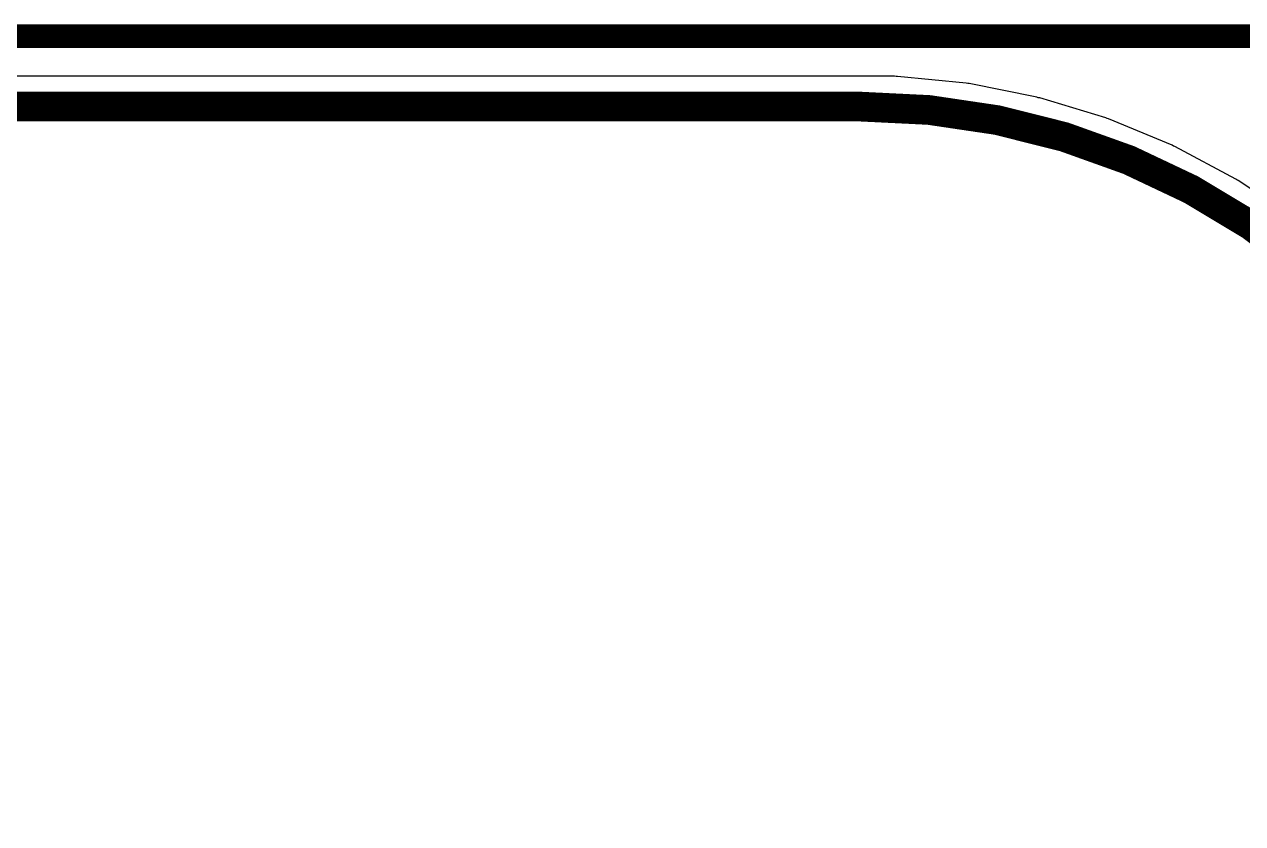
# Model space of a CAD drawing. Header units: inches. Extents: x -22 to 5433, y -13 to 5447.
# Drawn here: x 45.42 to 55.83, y 20.86 to 27.69 of the extents above; entities that cross this region are included whole.
import ezdxf

# ---------------------------------------------------------------- set-up
doc = ezdxf.new("R2010")
doc.units = ezdxf.units.IN
for name, color, linetype in [('Board_outline', 216, 'Continuous'), ('Bottom Layer', 5, 'Continuous'), ('Dimensions', 6, 'Continuous'), ('Ground', 16, 'Continuous'), ('Multi-Layer', 9, 'Continuous'), ('Power', 76, 'Continuous'), ('Top Layer', 1, 'Continuous')]:
    doc.layers.add(name, color=color, linetype=linetype)

msp = doc.modelspace()

# ---------------------------------------------------------------- linework, layer by layer
at = {"layer": 'Board_outline'}
for points in [[(41.58379796, 26.9834106, 0.254, 0.254, 0), (52.56063402, 26.9834106, 0.254, 0.254, 0)], [(52.56063402, 26.9834106, 0.254, 0.254, -0.4142135623730951), (58.56063472, 20.9834099, 0.254, 0.254, 0)]]:
    msp.add_lwpolyline(points, format="xyseb", dxfattribs=at)
msp.add_lwpolyline([(52.49713402, 26.9834106, 0.127, 0.127, 1), (52.62413402, 26.9834106, 0.127, 0.127, 1)], format="xyseb", close=True, dxfattribs=at)
msp.add_lwpolyline([(52.49713402, 26.9834106, 0.127, 0.127, 1), (52.62413402, 26.9834106, 0.127, 0.127, 1)], format="xyseb", close=True, dxfattribs=at)
at = {"layer": 'Bottom Layer'}
for p, q in [((52.56063402, 27.24238391999999), (41.58379796, 27.24238646)), ((52.8553934, 27.24238391999999), (52.56063402, 27.24238391999999)), ((52.86799434, 27.23987694), (52.8553934, 27.24238391999999)), ((52.88077816, 27.24113678), (52.86799434, 27.23987694)), ((53.46746227999999, 27.18335178), (52.88077816, 27.24113678)), ((53.47975588, 27.17962306), (53.46746227999999, 27.18335178)), ((53.49260065999999, 27.17962306), (53.47975588, 27.17962306)), ((54.07079356000001, 27.0646144), (53.49260065999999, 27.17962306)), ((54.08266043999999, 27.0596995), (54.07079356000001, 27.0646144)), ((54.09544679999999, 27.05843966), (54.08266043999999, 27.0596995)), ((54.65958588, 26.8873097), (54.09544679999999, 27.05843966)), ((54.67091682, 26.88125434), (54.65958588, 26.8873097)), ((54.68351521999999, 26.87874735999999), (54.67091682, 26.88125434)), ((55.22816233999999, 26.65314709999999), (54.68351521999999, 26.87874735999999)), ((55.23884304, 26.6460097), (55.22816233999999, 26.65314709999999)), ((55.25113664, 26.64228098), (55.23884304, 26.6460097)), ((55.77105177999999, 26.36438212), (55.25113664, 26.64228098)), ((55.78098572, 26.35622872), (55.77105177999999, 26.36438212)), ((55.79284752, 26.35131636), (55.78098572, 26.35622872)), ((56.28301672, 26.02379606), (55.79284752, 26.35131636))]:
    msp.add_line(p, q, dxfattribs=at)
at = {"layer": 'Dimensions'}
for p, q in [((41.58379796, 26.9834106), (52.56063402, 26.98340806)), ((52.56063402, 26.98340806), (52.8553934, 26.98340806)), ((52.8553934, 26.98340806), (53.44207752, 26.92562306)), ((53.44207752, 26.92562306), (54.02027042, 26.8106144)), ((54.02027042, 26.8106144), (54.58440949999999, 26.63948444)), ((54.58440949999999, 26.63948444), (55.12905661999999, 26.41388418)), ((55.12905661999999, 26.41388418), (55.64896922, 26.13598532)), ((55.64896922, 26.13598532), (56.13913842, 25.80846502))]:
    msp.add_line(p, q, dxfattribs=at)
at = {"layer": 'Ground'}
msp.add_lwpolyline([(34.59546802, 27.5844, 0.2032, 0.2032, 0), (56.68655668, 27.5844, 0.2032, 0.2032, 0)], format="xyseb", dxfattribs=at)
at = {"layer": 'Multi-Layer'}
for p, q in [((41.58379796, 26.9834106), (52.56063402, 26.98340806)), ((52.56063402, 26.98340806), (52.8553934, 26.98340806)), ((52.8553934, 26.98340806), (53.44207752, 26.92562306)), ((53.44207752, 26.92562306), (54.02027042, 26.8106144)), ((54.02027042, 26.8106144), (54.58440949999999, 26.63948444)), ((54.58440949999999, 26.63948444), (55.12905661999999, 26.41388418)), ((55.12905661999999, 26.41388418), (55.64896922, 26.13598532)), ((55.64896922, 26.13598532), (56.13913842, 25.80846502))]:
    msp.add_line(p, q, dxfattribs=at)
at = {"layer": 'Power'}
for p, q in [((52.56063402, 27.24238391999999), (41.58379796, 27.24238646)), ((52.8553934, 27.24238391999999), (52.56063402, 27.24238391999999)), ((52.86799434, 27.23987694), (52.8553934, 27.24238391999999)), ((52.88077816, 27.24113678), (52.86799434, 27.23987694)), ((53.46746227999999, 27.18335178), (52.88077816, 27.24113678)), ((53.47975588, 27.17962306), (53.46746227999999, 27.18335178)), ((53.49260065999999, 27.17962306), (53.47975588, 27.17962306)), ((54.07079356000001, 27.0646144), (53.49260065999999, 27.17962306)), ((54.08266043999999, 27.0596995), (54.07079356000001, 27.0646144)), ((54.09544679999999, 27.05843966), (54.08266043999999, 27.0596995)), ((54.65958588, 26.8873097), (54.09544679999999, 27.05843966)), ((54.67091682, 26.88125434), (54.65958588, 26.8873097)), ((54.68351521999999, 26.87874735999999), (54.67091682, 26.88125434)), ((55.22816233999999, 26.65314709999999), (54.68351521999999, 26.87874735999999)), ((55.23884304, 26.6460097), (55.22816233999999, 26.65314709999999)), ((55.25113664, 26.64228098), (55.23884304, 26.6460097)), ((55.77105177999999, 26.36438212), (55.25113664, 26.64228098)), ((55.78098572, 26.35622872), (55.77105177999999, 26.36438212)), ((55.79284752, 26.35131636), (55.78098572, 26.35622872)), ((56.28301672, 26.02379606), (55.79284752, 26.35131636))]:
    msp.add_line(p, q, dxfattribs=at)
at = {"layer": 'Top Layer'}
for p, q in [((52.56063402, 27.24238391999999), (41.58379796, 27.24238646)), ((52.8553934, 27.24238391999999), (52.56063402, 27.24238391999999)), ((52.86799434, 27.23987694), (52.8553934, 27.24238391999999)), ((52.88077816, 27.24113678), (52.86799434, 27.23987694)), ((53.46746227999999, 27.18335178), (52.88077816, 27.24113678)), ((53.47975588, 27.17962306), (53.46746227999999, 27.18335178)), ((53.49260065999999, 27.17962306), (53.47975588, 27.17962306)), ((54.07079356000001, 27.0646144), (53.49260065999999, 27.17962306)), ((54.08266043999999, 27.0596995), (54.07079356000001, 27.0646144)), ((54.09544679999999, 27.05843966), (54.08266043999999, 27.0596995)), ((54.65958588, 26.8873097), (54.09544679999999, 27.05843966)), ((54.67091682, 26.88125434), (54.65958588, 26.8873097)), ((54.68351521999999, 26.87874735999999), (54.67091682, 26.88125434)), ((55.22816233999999, 26.65314709999999), (54.68351521999999, 26.87874735999999)), ((55.23884304, 26.6460097), (55.22816233999999, 26.65314709999999)), ((55.25113664, 26.64228098), (55.23884304, 26.6460097)), ((55.77105177999999, 26.36438212), (55.25113664, 26.64228098)), ((55.78098572, 26.35622872), (55.77105177999999, 26.36438212)), ((55.79284752, 26.35131636), (55.78098572, 26.35622872)), ((56.28301672, 26.02379606), (55.79284752, 26.35131636))]:
    msp.add_line(p, q, dxfattribs=at)

doc.saveas('drawing.dxf')
